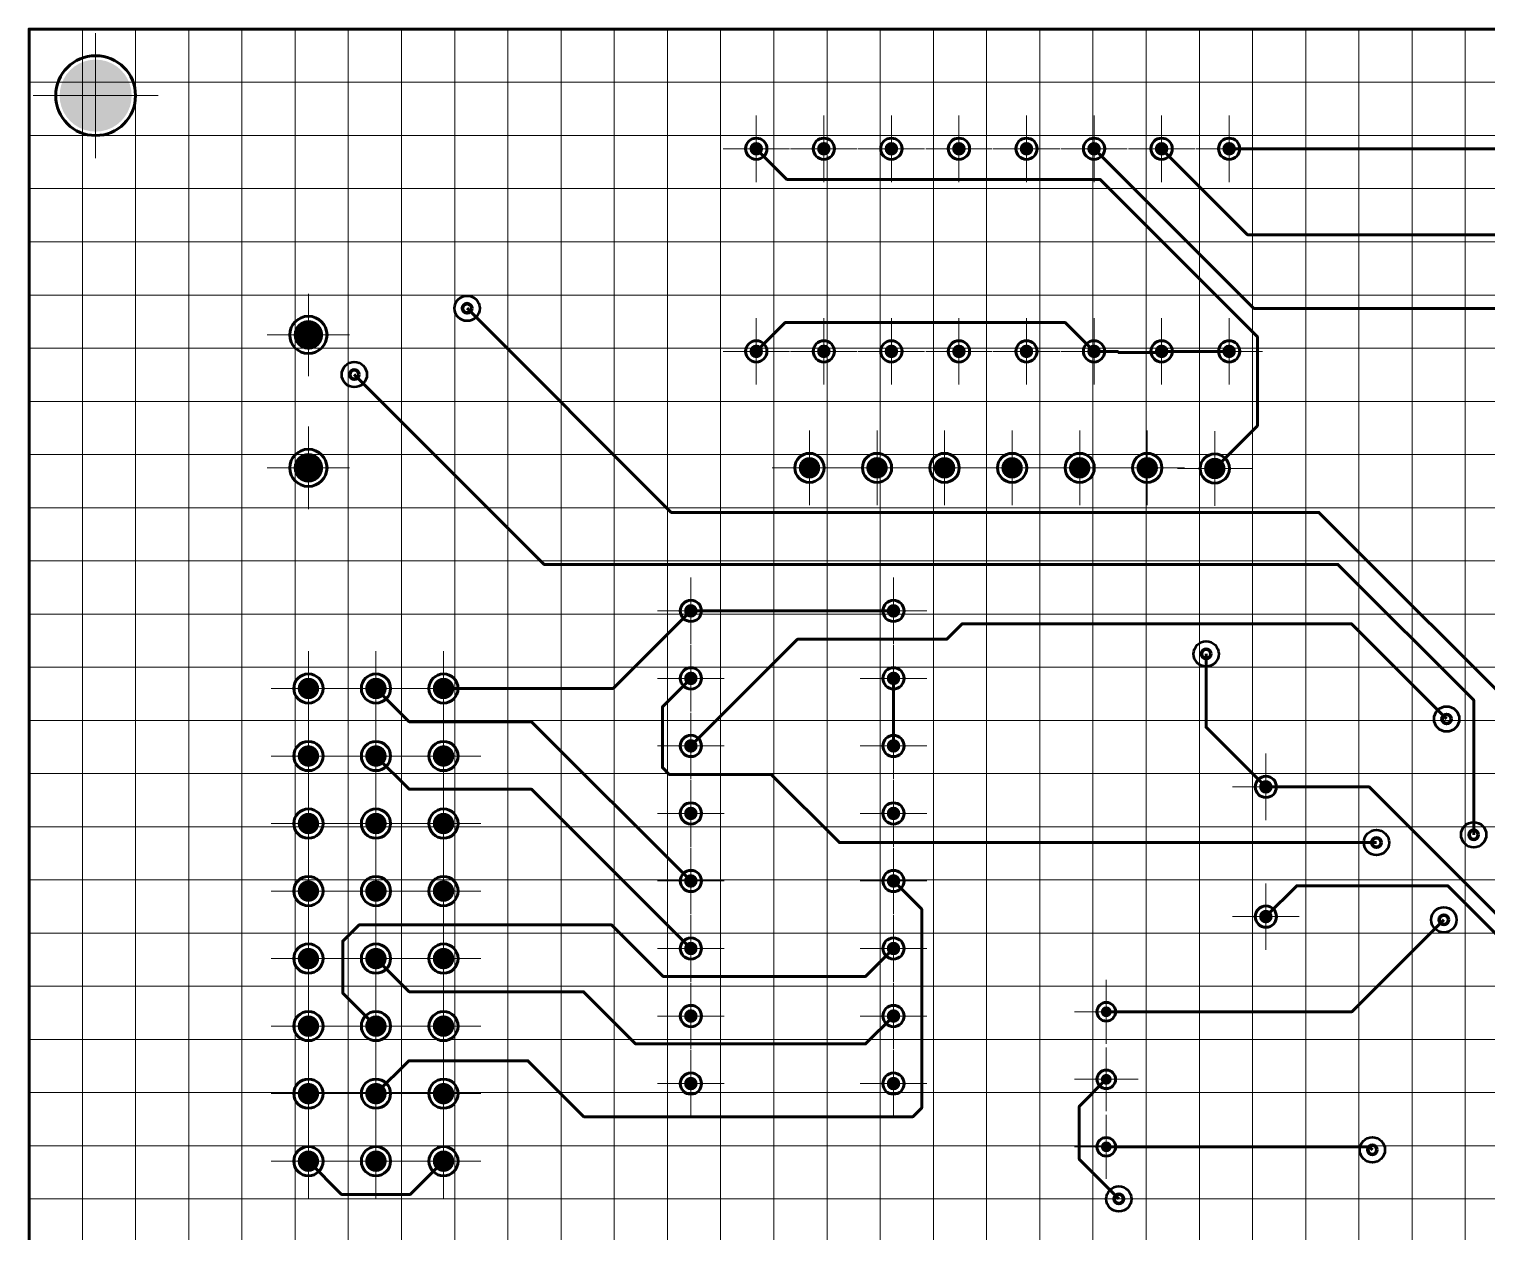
# Model space of a CAD drawing. Extents: x 260 to 1101, y 70 to 664.
# Drawn here: x 770.2 to 879.8, y 471.7 to 562.2 of the extents above; entities that cross this region are included whole.
import ezdxf

# ---------------------------------------------------------------- set-up
doc = ezdxf.new("R2010")
doc.units = 0
doc.header["$MEASUREMENT"] = 0
doc.layers.add('PDF _Геометрия', color=7, linetype='CONTINUOUS')
doc.layers.add('PDF _Сплошная заливка', color=7, linetype='CONTINUOUS')

msp = doc.modelspace()

# ---------------------------------------------------------------- hatches: boundary and pattern name
at = {"layer": 'PDF _Сплошная заливка', "true_color": 0xffffff, "transparency": 33554559}
for points in [[(775.157, 559.859), (774.733, 559.826), (774.32, 559.726), (773.927, 559.564), (773.565, 559.342), (773.241, 559.066), (772.966, 558.743), (772.743, 558.38), (772.581, 557.987), (772.481, 557.574), (772.448, 557.15), (775.157, 557.15)], [(777.866, 557.15), (777.833, 557.574), (777.733, 557.987), (777.571, 558.38), (777.348, 558.743), (777.073, 559.066), (776.749, 559.342), (776.387, 559.564), (775.994, 559.726), (775.581, 559.826), (775.157, 559.859), (775.157, 557.15)], [(775.157, 554.442), (775.581, 554.476), (775.994, 554.575), (776.387, 554.738), (776.749, 554.96), (777.073, 555.236), (777.348, 555.559), (777.571, 555.921), (777.733, 556.314), (777.833, 556.727), (777.866, 557.15), (775.157, 557.15)], [(824.846, 553.66), (824.651, 553.622), (824.486, 553.511), (824.375, 553.346), (824.336, 553.151), (824.846, 553.151)], [(824.336, 553.151), (824.375, 552.955), (824.486, 552.79), (824.651, 552.68), (824.846, 552.641), (824.846, 553.151)], [(824.846, 552.641), (825.042, 552.68), (825.207, 552.79), (825.317, 552.955), (825.356, 553.151), (824.846, 553.151)], [(829.927, 553.66), (829.732, 553.622), (829.567, 553.511), (829.456, 553.346), (829.417, 553.151), (829.927, 553.151)], [(829.417, 553.151), (829.456, 552.955), (829.567, 552.79), (829.732, 552.68), (829.927, 552.641), (829.927, 553.151)], [(829.927, 552.641), (830.122, 552.68), (830.288, 552.79), (830.398, 552.955), (830.437, 553.151), (829.927, 553.151)], [(835.008, 553.66), (834.813, 553.622), (834.648, 553.511), (834.537, 553.346), (834.498, 553.151), (835.008, 553.151)], [(834.498, 553.151), (834.537, 552.955), (834.648, 552.79), (834.813, 552.68), (835.008, 552.641), (835.008, 553.151)], [(835.008, 552.641), (835.203, 552.68), (835.369, 552.79), (835.479, 552.955), (835.518, 553.151), (835.008, 553.151)], [(840.089, 553.66), (839.894, 553.622), (839.729, 553.511), (839.618, 553.346), (839.579, 553.151), (840.089, 553.151)], [(839.579, 553.151), (839.618, 552.955), (839.729, 552.79), (839.894, 552.68), (840.089, 552.641), (840.089, 553.151)], [(840.089, 552.641), (840.284, 552.68), (840.45, 552.79), (840.56, 552.955), (840.599, 553.151), (840.089, 553.151)], [(845.17, 553.66), (844.975, 553.622), (844.81, 553.511), (844.699, 553.346), (844.66, 553.151), (845.17, 553.151)], [(844.66, 553.151), (844.699, 552.955), (844.81, 552.79), (844.975, 552.68), (845.17, 552.641), (845.17, 553.151)], [(845.17, 552.641), (845.365, 552.68), (845.531, 552.79), (845.641, 552.955), (845.68, 553.151), (845.17, 553.151)], [(850.251, 553.66), (850.056, 553.622), (849.891, 553.511), (849.78, 553.346), (849.741, 553.151), (850.251, 553.151)], [(849.741, 553.151), (849.78, 552.955), (849.891, 552.79), (850.056, 552.68), (850.251, 552.641), (850.251, 553.151)], [(850.251, 552.641), (850.446, 552.68), (850.612, 552.79), (850.722, 552.955), (850.761, 553.151), (850.251, 553.151)], [(855.332, 553.66), (855.137, 553.622), (854.972, 553.511), (854.861, 553.346), (854.822, 553.151), (855.332, 553.151)], [(854.822, 553.151), (854.861, 552.955), (854.972, 552.79), (855.137, 552.68), (855.332, 552.641), (855.332, 553.151)], [(855.332, 552.641), (855.527, 552.68), (855.693, 552.79), (855.803, 552.955), (855.842, 553.151), (855.332, 553.151)], [(860.413, 553.66), (860.218, 553.622), (860.053, 553.511), (859.942, 553.346), (859.903, 553.151), (860.413, 553.151)], [(859.903, 553.151), (859.942, 552.955), (860.053, 552.79), (860.218, 552.68), (860.413, 552.641), (860.413, 553.151)], [(860.413, 552.641), (860.608, 552.68), (860.773, 552.79), (860.884, 552.955), (860.923, 553.151), (860.413, 553.151)], [(790.05, 539.151), (790.088, 538.864), (790.199, 538.596), (790.376, 538.366), (790.605, 538.19), (790.873, 538.079), (791.16, 538.041), (791.16, 539.151)], [(824.846, 538.42), (824.651, 538.382), (824.486, 538.271), (824.375, 538.106), (824.336, 537.911), (824.846, 537.911)], [(829.927, 538.42), (829.732, 538.382), (829.567, 538.271), (829.456, 538.106), (829.417, 537.911), (829.927, 537.911)], [(835.008, 538.42), (834.813, 538.382), (834.648, 538.271), (834.537, 538.106), (834.498, 537.911), (835.008, 537.911)], [(840.089, 538.42), (839.894, 538.382), (839.729, 538.271), (839.618, 538.106), (839.579, 537.911), (840.089, 537.911)], [(845.17, 538.42), (844.975, 538.382), (844.81, 538.271), (844.699, 538.106), (844.66, 537.911), (845.17, 537.911)], [(850.251, 538.42), (850.056, 538.382), (849.891, 538.271), (849.78, 538.106), (849.741, 537.911), (850.251, 537.911)], [(855.332, 538.42), (855.137, 538.382), (854.972, 538.271), (854.861, 538.106), (854.822, 537.911), (855.332, 537.911)], [(860.413, 538.42), (860.218, 538.382), (860.053, 538.271), (859.942, 538.106), (859.903, 537.911), (860.413, 537.911)], [(824.336, 537.911), (824.375, 537.715), (824.486, 537.55), (824.651, 537.44), (824.846, 537.401), (824.846, 537.911)], [(824.846, 537.401), (825.042, 537.44), (825.207, 537.55), (825.317, 537.715), (825.356, 537.911), (824.846, 537.911)], [(829.417, 537.911), (829.456, 537.715), (829.567, 537.55), (829.732, 537.44), (829.927, 537.401), (829.927, 537.911)], [(829.927, 537.401), (830.122, 537.44), (830.288, 537.55), (830.398, 537.715), (830.437, 537.911), (829.927, 537.911)], [(834.498, 537.911), (834.537, 537.715), (834.648, 537.55), (834.813, 537.44), (835.008, 537.401), (835.008, 537.911)], [(835.008, 537.401), (835.203, 537.44), (835.369, 537.55), (835.479, 537.715), (835.518, 537.911), (835.008, 537.911)], [(839.579, 537.911), (839.618, 537.715), (839.729, 537.55), (839.894, 537.44), (840.089, 537.401), (840.089, 537.911)], [(840.089, 537.401), (840.284, 537.44), (840.45, 537.55), (840.56, 537.715), (840.599, 537.911), (840.089, 537.911)], [(844.66, 537.911), (844.699, 537.715), (844.81, 537.55), (844.975, 537.44), (845.17, 537.401), (845.17, 537.911)], [(845.17, 537.401), (845.365, 537.44), (845.531, 537.55), (845.641, 537.715), (845.68, 537.911), (845.17, 537.911)], [(849.741, 537.911), (849.78, 537.715), (849.891, 537.55), (850.056, 537.44), (850.251, 537.401), (850.251, 537.911)], [(850.251, 537.401), (850.446, 537.44), (850.612, 537.55), (850.722, 537.715), (850.761, 537.911), (850.251, 537.911)], [(854.822, 537.911), (854.861, 537.715), (854.972, 537.55), (855.137, 537.44), (855.332, 537.401), (855.332, 537.911)], [(855.332, 537.401), (855.527, 537.44), (855.693, 537.55), (855.803, 537.715), (855.842, 537.911), (855.332, 537.911)], [(859.903, 537.911), (859.942, 537.715), (860.053, 537.55), (860.218, 537.44), (860.413, 537.401), (860.413, 537.911)], [(860.413, 537.401), (860.608, 537.44), (860.773, 537.55), (860.884, 537.715), (860.923, 537.911), (860.413, 537.911)], [(829.654, 529.151), (829.627, 529.359), (829.546, 529.554), (829.418, 529.721), (829.251, 529.849), (829.056, 529.93), (828.847, 529.958), (828.847, 529.151)], [(834.735, 529.151), (834.708, 529.359), (834.627, 529.554), (834.499, 529.721), (834.332, 529.849), (834.137, 529.93), (833.928, 529.958), (833.928, 529.151)], [(839.816, 529.151), (839.788, 529.359), (839.708, 529.554), (839.58, 529.721), (839.412, 529.849), (839.218, 529.93), (839.009, 529.958), (839.009, 529.151)], [(844.897, 529.151), (844.869, 529.359), (844.789, 529.554), (844.661, 529.721), (844.493, 529.849), (844.299, 529.93), (844.09, 529.958), (844.09, 529.151)], [(849.978, 529.151), (849.95, 529.359), (849.87, 529.554), (849.741, 529.721), (849.574, 529.849), (849.38, 529.93), (849.171, 529.958), (849.171, 529.151)], [(855.059, 529.151), (855.031, 529.359), (854.951, 529.554), (854.822, 529.721), (854.655, 529.849), (854.461, 529.93), (854.252, 529.958), (854.252, 529.151)], [(860.14, 529.1), (860.112, 529.309), (860.032, 529.503), (859.903, 529.671), (859.736, 529.799), (859.542, 529.879), (859.333, 529.907), (859.333, 529.1)], [(790.05, 529.151), (790.088, 528.864), (790.199, 528.596), (790.376, 528.366), (790.605, 528.19), (790.873, 528.079), (791.16, 528.041), (791.16, 529.151)], [(828.04, 529.151), (828.067, 528.942), (828.148, 528.747), (828.276, 528.58), (828.443, 528.452), (828.638, 528.371), (828.847, 528.344), (828.847, 529.151)], [(833.121, 529.151), (833.148, 528.942), (833.229, 528.747), (833.357, 528.58), (833.524, 528.452), (833.719, 528.371), (833.928, 528.344), (833.928, 529.151)], [(838.202, 529.151), (838.229, 528.942), (838.31, 528.747), (838.438, 528.58), (838.605, 528.452), (838.8, 528.371), (839.009, 528.344), (839.009, 529.151)], [(843.283, 529.151), (843.31, 528.942), (843.391, 528.747), (843.519, 528.58), (843.686, 528.452), (843.881, 528.371), (844.09, 528.344), (844.09, 529.151)], [(848.364, 529.151), (848.391, 528.942), (848.472, 528.747), (848.6, 528.58), (848.767, 528.452), (848.962, 528.371), (849.171, 528.344), (849.171, 529.151)], [(853.445, 529.151), (853.472, 528.942), (853.553, 528.747), (853.681, 528.58), (853.848, 528.452), (854.043, 528.371), (854.252, 528.344), (854.252, 529.151)], [(858.526, 529.1), (858.553, 528.891), (858.634, 528.696), (858.762, 528.529), (858.929, 528.401), (859.124, 528.321), (859.333, 528.293), (859.333, 529.1)], [(819.926, 518.9), (819.73, 518.862), (819.565, 518.751), (819.454, 518.586), (819.416, 518.391), (819.926, 518.391)], [(835.168, 518.9), (834.973, 518.862), (834.808, 518.751), (834.697, 518.586), (834.659, 518.391), (835.168, 518.391)], [(819.416, 518.391), (819.454, 518.196), (819.565, 518.03), (819.73, 517.92), (819.926, 517.881), (819.926, 518.391)], [(819.926, 517.881), (820.121, 517.92), (820.286, 518.03), (820.396, 518.196), (820.435, 518.391), (819.926, 518.391)], [(834.659, 518.391), (834.697, 518.196), (834.808, 518.03), (834.973, 517.92), (835.168, 517.881), (835.168, 518.391)], [(835.168, 517.881), (835.363, 517.92), (835.529, 518.03), (835.639, 518.196), (835.678, 518.391), (835.168, 518.391)], [(791.967, 512.551), (791.94, 512.76), (791.859, 512.954), (791.731, 513.121), (791.564, 513.249), (791.369, 513.33), (791.16, 513.358), (791.16, 512.551)], [(797.048, 512.551), (797.021, 512.76), (796.94, 512.954), (796.812, 513.121), (796.645, 513.249), (796.45, 513.33), (796.241, 513.358), (796.241, 512.551)], [(802.129, 512.551), (802.102, 512.76), (802.021, 512.954), (801.893, 513.121), (801.726, 513.249), (801.531, 513.33), (801.322, 513.358), (801.322, 512.551)], [(819.926, 513.82), (819.73, 513.782), (819.565, 513.671), (819.454, 513.506), (819.416, 513.311), (819.926, 513.311)], [(819.416, 513.311), (819.454, 513.116), (819.565, 512.95), (819.73, 512.84), (819.926, 512.801), (819.926, 513.311)], [(819.926, 512.801), (820.121, 512.84), (820.286, 512.95), (820.396, 513.116), (820.435, 513.311), (819.926, 513.311)], [(835.168, 513.82), (834.973, 513.782), (834.808, 513.671), (834.697, 513.506), (834.659, 513.311), (835.168, 513.311)], [(834.659, 513.311), (834.697, 513.116), (834.808, 512.95), (834.973, 512.84), (835.168, 512.801), (835.168, 513.311)], [(835.168, 512.801), (835.363, 512.84), (835.529, 512.95), (835.639, 513.116), (835.678, 513.311), (835.168, 513.311)], [(790.353, 512.551), (790.381, 512.342), (790.461, 512.147), (790.589, 511.98), (790.757, 511.852), (790.951, 511.771), (791.16, 511.744), (791.16, 512.551)], [(795.434, 512.551), (795.462, 512.342), (795.542, 512.147), (795.67, 511.98), (795.837, 511.852), (796.032, 511.771), (796.241, 511.744), (796.241, 512.551)], [(800.515, 512.551), (800.542, 512.342), (800.623, 512.147), (800.751, 511.98), (800.918, 511.852), (801.113, 511.771), (801.322, 511.744), (801.322, 512.551)], [(819.926, 508.74), (819.73, 508.702), (819.565, 508.591), (819.454, 508.426), (819.416, 508.231), (819.926, 508.231)], [(835.168, 508.74), (834.973, 508.702), (834.808, 508.591), (834.697, 508.426), (834.659, 508.231), (835.168, 508.231)], [(791.967, 507.471), (791.94, 507.68), (791.859, 507.874), (791.731, 508.041), (791.564, 508.169), (791.369, 508.25), (791.16, 508.278), (791.16, 507.471)], [(797.048, 507.471), (797.021, 507.68), (796.94, 507.874), (796.812, 508.041), (796.645, 508.169), (796.45, 508.25), (796.241, 508.278), (796.241, 507.471)], [(802.129, 507.471), (802.102, 507.68), (802.021, 507.874), (801.893, 508.041), (801.726, 508.169), (801.531, 508.25), (801.322, 508.278), (801.322, 507.471)], [(819.416, 508.231), (819.454, 508.036), (819.565, 507.87), (819.73, 507.76), (819.926, 507.721), (819.926, 508.231)], [(819.926, 507.721), (820.121, 507.76), (820.286, 507.87), (820.396, 508.036), (820.435, 508.231), (819.926, 508.231)], [(834.659, 508.231), (834.697, 508.036), (834.808, 507.87), (834.973, 507.76), (835.168, 507.721), (835.168, 508.231)], [(835.168, 507.721), (835.363, 507.76), (835.529, 507.87), (835.639, 508.036), (835.678, 508.231), (835.168, 508.231)], [(790.353, 507.471), (790.381, 507.262), (790.461, 507.067), (790.589, 506.9), (790.757, 506.772), (790.951, 506.691), (791.16, 506.664), (791.16, 507.471)], [(795.434, 507.471), (795.462, 507.262), (795.542, 507.067), (795.67, 506.9), (795.837, 506.772), (796.032, 506.691), (796.241, 506.664), (796.241, 507.471)], [(800.515, 507.471), (800.542, 507.262), (800.623, 507.067), (800.751, 506.9), (800.918, 506.772), (801.113, 506.691), (801.322, 506.664), (801.322, 507.471)], [(863.174, 505.66), (862.978, 505.622), (862.813, 505.511), (862.702, 505.346), (862.664, 505.151), (863.174, 505.151)], [(862.664, 505.151), (862.702, 504.956), (862.813, 504.79), (862.978, 504.68), (863.174, 504.641), (863.174, 505.151)], [(863.174, 504.641), (863.369, 504.68), (863.534, 504.79), (863.644, 504.956), (863.683, 505.151), (863.174, 505.151)], [(819.926, 503.66), (819.73, 503.622), (819.565, 503.511), (819.454, 503.346), (819.416, 503.151), (819.926, 503.151)], [(835.168, 503.66), (834.973, 503.622), (834.808, 503.511), (834.697, 503.346), (834.659, 503.151), (835.168, 503.151)], [(790.353, 502.391), (790.381, 502.182), (790.461, 501.987), (790.589, 501.82), (790.757, 501.692), (790.951, 501.611), (791.16, 501.584), (791.16, 502.391)], [(791.967, 502.391), (791.94, 502.6), (791.859, 502.794), (791.731, 502.961), (791.564, 503.09), (791.369, 503.17), (791.16, 503.198), (791.16, 502.391)], [(795.434, 502.391), (795.462, 502.182), (795.542, 501.987), (795.67, 501.82), (795.837, 501.692), (796.032, 501.611), (796.241, 501.584), (796.241, 502.391)], [(797.048, 502.391), (797.021, 502.6), (796.94, 502.794), (796.812, 502.961), (796.645, 503.09), (796.45, 503.17), (796.241, 503.198), (796.241, 502.391)], [(800.515, 502.391), (800.542, 502.182), (800.623, 501.987), (800.751, 501.82), (800.918, 501.692), (801.113, 501.611), (801.322, 501.584), (801.322, 502.391)], [(802.129, 502.391), (802.102, 502.6), (802.021, 502.794), (801.893, 502.961), (801.726, 503.09), (801.531, 503.17), (801.322, 503.198), (801.322, 502.391)], [(819.416, 503.151), (819.454, 502.956), (819.565, 502.79), (819.73, 502.68), (819.926, 502.641), (819.926, 503.151)], [(819.926, 502.641), (820.121, 502.68), (820.286, 502.79), (820.396, 502.956), (820.435, 503.151), (819.926, 503.151)], [(834.659, 503.151), (834.697, 502.956), (834.808, 502.79), (834.973, 502.68), (835.168, 502.641), (835.168, 503.151)], [(835.168, 502.641), (835.363, 502.68), (835.529, 502.79), (835.639, 502.956), (835.678, 503.151), (835.168, 503.151)], [(791.967, 497.311), (791.94, 497.52), (791.859, 497.714), (791.731, 497.881), (791.564, 498.01), (791.369, 498.09), (791.16, 498.118), (791.16, 497.311)], [(797.048, 497.311), (797.021, 497.52), (796.94, 497.714), (796.812, 497.881), (796.645, 498.01), (796.45, 498.09), (796.241, 498.118), (796.241, 497.311)], [(802.129, 497.311), (802.102, 497.52), (802.021, 497.714), (801.893, 497.881), (801.726, 498.01), (801.531, 498.09), (801.322, 498.118), (801.322, 497.311)], [(819.926, 498.58), (819.73, 498.542), (819.565, 498.431), (819.454, 498.266), (819.416, 498.071), (819.926, 498.071)], [(819.416, 498.071), (819.454, 497.876), (819.565, 497.71), (819.73, 497.6), (819.926, 497.561), (819.926, 498.071)], [(819.926, 497.561), (820.121, 497.6), (820.286, 497.71), (820.396, 497.876), (820.435, 498.071), (819.926, 498.071)], [(835.168, 498.58), (834.973, 498.542), (834.808, 498.431), (834.697, 498.266), (834.659, 498.071), (835.168, 498.071)], [(834.659, 498.071), (834.697, 497.876), (834.808, 497.71), (834.973, 497.6), (835.168, 497.561), (835.168, 498.071)], [(835.168, 497.561), (835.363, 497.6), (835.529, 497.71), (835.639, 497.876), (835.678, 498.071), (835.168, 498.071)], [(790.353, 497.311), (790.381, 497.102), (790.461, 496.907), (790.589, 496.74), (790.757, 496.612), (790.951, 496.531), (791.16, 496.504), (791.16, 497.311)], [(795.434, 497.311), (795.462, 497.102), (795.542, 496.907), (795.67, 496.74), (795.837, 496.612), (796.032, 496.531), (796.241, 496.504), (796.241, 497.311)], [(800.515, 497.311), (800.542, 497.102), (800.623, 496.907), (800.751, 496.74), (800.918, 496.612), (801.113, 496.531), (801.322, 496.504), (801.322, 497.311)], [(863.174, 495.9), (862.978, 495.862), (862.813, 495.751), (862.702, 495.586), (862.664, 495.391), (863.174, 495.391)], [(862.664, 495.391), (862.702, 495.196), (862.813, 495.03), (862.978, 494.92), (863.174, 494.881), (863.174, 495.391)], [(863.174, 494.881), (863.369, 494.92), (863.534, 495.03), (863.644, 495.196), (863.683, 495.391), (863.174, 495.391)], [(819.926, 493.5), (819.73, 493.462), (819.565, 493.351), (819.454, 493.186), (819.416, 492.991), (819.926, 492.991)], [(835.168, 493.5), (834.973, 493.462), (834.808, 493.351), (834.697, 493.186), (834.659, 492.991), (835.168, 492.991)], [(791.967, 492.231), (791.94, 492.44), (791.859, 492.634), (791.731, 492.801), (791.564, 492.93), (791.369, 493.01), (791.16, 493.038), (791.16, 492.231)], [(797.048, 492.231), (797.021, 492.44), (796.94, 492.634), (796.812, 492.801), (796.645, 492.93), (796.45, 493.01), (796.241, 493.038), (796.241, 492.231)], [(802.129, 492.231), (802.102, 492.44), (802.021, 492.634), (801.893, 492.801), (801.726, 492.93), (801.531, 493.01), (801.322, 493.038), (801.322, 492.231)], [(819.416, 492.991), (819.454, 492.796), (819.565, 492.63), (819.73, 492.52), (819.926, 492.481), (819.926, 492.991)], [(819.926, 492.481), (820.121, 492.52), (820.286, 492.63), (820.396, 492.796), (820.435, 492.991), (819.926, 492.991)], [(834.659, 492.991), (834.697, 492.796), (834.808, 492.63), (834.973, 492.52), (835.168, 492.481), (835.168, 492.991)], [(835.168, 492.481), (835.363, 492.52), (835.529, 492.63), (835.639, 492.796), (835.678, 492.991), (835.168, 492.991)], [(790.353, 492.231), (790.381, 492.022), (790.461, 491.827), (790.589, 491.66), (790.757, 491.532), (790.951, 491.451), (791.16, 491.424), (791.16, 492.231)], [(795.434, 492.231), (795.462, 492.022), (795.542, 491.827), (795.67, 491.66), (795.837, 491.532), (796.032, 491.451), (796.241, 491.424), (796.241, 492.231)], [(800.515, 492.231), (800.542, 492.022), (800.623, 491.827), (800.751, 491.66), (800.918, 491.532), (801.113, 491.451), (801.322, 491.424), (801.322, 492.231)], [(791.967, 487.151), (791.94, 487.36), (791.859, 487.554), (791.731, 487.721), (791.564, 487.85), (791.369, 487.93), (791.16, 487.958), (791.16, 487.151)], [(797.048, 487.151), (797.021, 487.36), (796.94, 487.554), (796.812, 487.721), (796.645, 487.85), (796.45, 487.93), (796.241, 487.958), (796.241, 487.151)], [(802.129, 487.151), (802.102, 487.36), (802.021, 487.554), (801.893, 487.721), (801.726, 487.85), (801.531, 487.93), (801.322, 487.958), (801.322, 487.151)], [(819.926, 488.42), (819.73, 488.382), (819.565, 488.271), (819.454, 488.106), (819.416, 487.911), (819.926, 487.911)], [(819.416, 487.911), (819.454, 487.716), (819.565, 487.55), (819.73, 487.44), (819.926, 487.401), (819.926, 487.911)], [(819.926, 487.401), (820.121, 487.44), (820.286, 487.55), (820.396, 487.716), (820.435, 487.911), (819.926, 487.911)], [(835.168, 488.42), (834.973, 488.382), (834.808, 488.271), (834.697, 488.106), (834.659, 487.911), (835.168, 487.911)], [(834.659, 487.911), (834.697, 487.716), (834.808, 487.55), (834.973, 487.44), (835.168, 487.401), (835.168, 487.911)], [(835.168, 487.401), (835.363, 487.44), (835.529, 487.55), (835.639, 487.716), (835.678, 487.911), (835.168, 487.911)], [(850.763, 488.231), (850.794, 488.075), (850.883, 487.942), (851.015, 487.854), (851.171, 487.823), (851.171, 488.231)], [(851.579, 488.231), (851.548, 488.387), (851.46, 488.519), (851.327, 488.607), (851.171, 488.638), (851.171, 488.231)], [(851.171, 487.823), (851.327, 487.854), (851.46, 487.942), (851.548, 488.075), (851.579, 488.231), (851.171, 488.231)], [(790.353, 487.151), (790.381, 486.942), (790.461, 486.747), (790.589, 486.58), (790.757, 486.452), (790.951, 486.371), (791.16, 486.344), (791.16, 487.151)], [(795.434, 487.151), (795.462, 486.942), (795.542, 486.747), (795.67, 486.58), (795.837, 486.452), (796.032, 486.371), (796.241, 486.344), (796.241, 487.151)], [(800.515, 487.151), (800.542, 486.942), (800.623, 486.747), (800.751, 486.58), (800.918, 486.452), (801.113, 486.371), (801.322, 486.344), (801.322, 487.151)], [(851.579, 483.151), (851.548, 483.307), (851.46, 483.439), (851.327, 483.527), (851.171, 483.558), (851.171, 483.151)], [(791.967, 482.071), (791.94, 482.28), (791.859, 482.474), (791.731, 482.641), (791.564, 482.77), (791.369, 482.85), (791.16, 482.878), (791.16, 482.071)], [(797.048, 482.071), (797.021, 482.28), (796.94, 482.474), (796.812, 482.641), (796.645, 482.77), (796.45, 482.85), (796.241, 482.878), (796.241, 482.071)], [(802.129, 482.071), (802.102, 482.28), (802.021, 482.474), (801.893, 482.641), (801.726, 482.77), (801.531, 482.85), (801.322, 482.878), (801.322, 482.071)], [(819.926, 483.34), (819.73, 483.302), (819.565, 483.191), (819.454, 483.026), (819.416, 482.831), (819.926, 482.831)], [(819.416, 482.831), (819.454, 482.636), (819.565, 482.47), (819.73, 482.36), (819.926, 482.321), (819.926, 482.831)], [(819.926, 482.321), (820.121, 482.36), (820.286, 482.47), (820.396, 482.636), (820.435, 482.831), (819.926, 482.831)], [(835.168, 483.34), (834.973, 483.302), (834.808, 483.191), (834.697, 483.026), (834.659, 482.831), (835.168, 482.831)], [(834.659, 482.831), (834.697, 482.636), (834.808, 482.47), (834.973, 482.36), (835.168, 482.321), (835.168, 482.831)], [(835.168, 482.321), (835.363, 482.36), (835.529, 482.47), (835.639, 482.636), (835.678, 482.831), (835.168, 482.831)], [(850.763, 483.151), (850.794, 482.995), (850.883, 482.862), (851.015, 482.774), (851.171, 482.743), (851.171, 483.151)], [(851.171, 482.743), (851.327, 482.774), (851.46, 482.862), (851.548, 482.995), (851.579, 483.151), (851.171, 483.151)], [(790.353, 482.071), (790.381, 481.862), (790.461, 481.667), (790.589, 481.5), (790.757, 481.372), (790.951, 481.291), (791.16, 481.264), (791.16, 482.071)], [(795.434, 482.071), (795.462, 481.862), (795.542, 481.667), (795.67, 481.5), (795.837, 481.372), (796.032, 481.291), (796.241, 481.264), (796.241, 482.071)], [(800.515, 482.071), (800.542, 481.862), (800.623, 481.667), (800.751, 481.5), (800.918, 481.372), (801.113, 481.291), (801.322, 481.264), (801.322, 482.071)], [(850.763, 478.071), (850.794, 477.915), (850.883, 477.782), (851.015, 477.694), (851.171, 477.663), (851.171, 478.071)], [(851.579, 478.071), (851.548, 478.227), (851.46, 478.359), (851.327, 478.447), (851.171, 478.478), (851.171, 478.071)], [(851.171, 477.663), (851.327, 477.694), (851.46, 477.782), (851.548, 477.915), (851.579, 478.071), (851.171, 478.071)], [(790.353, 476.991), (790.381, 476.782), (790.461, 476.587), (790.589, 476.42), (790.757, 476.292), (790.951, 476.211), (791.16, 476.184), (791.16, 476.991)], [(791.967, 476.991), (791.94, 477.2), (791.859, 477.394), (791.731, 477.561), (791.564, 477.69), (791.369, 477.77), (791.16, 477.798), (791.16, 476.991)], [(795.434, 476.991), (795.462, 476.782), (795.542, 476.587), (795.67, 476.42), (795.837, 476.292), (796.032, 476.211), (796.241, 476.184), (796.241, 476.991)], [(797.048, 476.991), (797.021, 477.2), (796.94, 477.394), (796.812, 477.561), (796.645, 477.69), (796.45, 477.77), (796.241, 477.798), (796.241, 476.991)], [(800.515, 476.991), (800.542, 476.782), (800.623, 476.587), (800.751, 476.42), (800.918, 476.292), (801.113, 476.211), (801.322, 476.184), (801.322, 476.991)], [(802.129, 476.991), (802.102, 477.2), (802.021, 477.394), (801.893, 477.561), (801.726, 477.69), (801.531, 477.77), (801.322, 477.798), (801.322, 476.991)]]:
    msp.add_hatch(color=7, dxfattribs=at).paths.add_polyline_path(points)
at = {"layer": 'PDF _Сплошная заливка', "transparency": 33554559}
for points in [[(775.157, 557.15), (772.448, 557.15), (772.481, 556.727), (772.581, 556.314), (772.743, 555.921), (772.966, 555.559), (773.241, 555.236), (773.565, 554.96), (773.927, 554.738), (774.32, 554.575), (774.733, 554.476), (775.157, 554.442)], [(824.846, 553.151), (825.356, 553.151), (825.317, 553.346), (825.207, 553.511), (825.042, 553.622), (824.846, 553.66)], [(829.927, 553.151), (830.437, 553.151), (830.398, 553.346), (830.288, 553.511), (830.122, 553.622), (829.927, 553.66)], [(835.008, 553.151), (835.518, 553.151), (835.479, 553.346), (835.369, 553.511), (835.203, 553.622), (835.008, 553.66)], [(840.089, 553.151), (840.599, 553.151), (840.56, 553.346), (840.45, 553.511), (840.284, 553.622), (840.089, 553.66)], [(845.17, 553.151), (845.68, 553.151), (845.641, 553.346), (845.531, 553.511), (845.365, 553.622), (845.17, 553.66)], [(850.251, 553.151), (850.761, 553.151), (850.722, 553.346), (850.612, 553.511), (850.446, 553.622), (850.251, 553.66)], [(855.332, 553.151), (855.842, 553.151), (855.803, 553.346), (855.693, 553.511), (855.527, 553.622), (855.332, 553.66)], [(860.413, 553.151), (860.923, 553.151), (860.884, 553.346), (860.773, 553.511), (860.608, 553.622), (860.413, 553.66)], [(791.16, 539.151), (791.16, 540.26), (790.873, 540.222), (790.605, 540.111), (790.376, 539.935), (790.199, 539.705), (790.088, 539.438), (790.05, 539.151)], [(791.16, 539.151), (792.27, 539.151), (792.232, 539.438), (792.121, 539.705), (791.945, 539.935), (791.715, 540.111), (791.447, 540.222), (791.16, 540.26)], [(791.16, 539.151), (791.16, 538.041), (791.447, 538.079), (791.715, 538.19), (791.945, 538.366), (792.121, 538.596), (792.232, 538.864), (792.27, 539.151)], [(824.846, 537.911), (825.356, 537.911), (825.317, 538.106), (825.207, 538.271), (825.042, 538.382), (824.846, 538.42)], [(829.927, 537.911), (830.437, 537.911), (830.398, 538.106), (830.288, 538.271), (830.122, 538.382), (829.927, 538.42)], [(835.008, 537.911), (835.518, 537.911), (835.479, 538.106), (835.369, 538.271), (835.203, 538.382), (835.008, 538.42)], [(840.089, 537.911), (840.599, 537.911), (840.56, 538.106), (840.45, 538.271), (840.284, 538.382), (840.089, 538.42)], [(845.17, 537.911), (845.68, 537.911), (845.641, 538.106), (845.531, 538.271), (845.365, 538.382), (845.17, 538.42)], [(850.251, 537.911), (850.761, 537.911), (850.722, 538.106), (850.612, 538.271), (850.446, 538.382), (850.251, 538.42)], [(855.332, 537.911), (855.842, 537.911), (855.803, 538.106), (855.693, 538.271), (855.527, 538.382), (855.332, 538.42)], [(860.413, 537.911), (860.923, 537.911), (860.884, 538.106), (860.773, 538.271), (860.608, 538.382), (860.413, 538.42)], [(791.16, 529.151), (791.16, 530.26), (790.873, 530.222), (790.605, 530.111), (790.376, 529.935), (790.199, 529.705), (790.088, 529.438), (790.05, 529.151)], [(791.16, 529.151), (792.27, 529.151), (792.232, 529.438), (792.121, 529.705), (791.945, 529.935), (791.715, 530.111), (791.447, 530.222), (791.16, 530.26)], [(828.847, 529.151), (828.847, 529.958), (828.638, 529.93), (828.443, 529.849), (828.276, 529.721), (828.148, 529.554), (828.067, 529.359), (828.04, 529.151)], [(833.928, 529.151), (833.928, 529.958), (833.719, 529.93), (833.524, 529.849), (833.357, 529.721), (833.229, 529.554), (833.148, 529.359), (833.121, 529.151)], [(839.009, 529.151), (839.009, 529.958), (838.8, 529.93), (838.605, 529.849), (838.438, 529.721), (838.31, 529.554), (838.229, 529.359), (838.202, 529.151)], [(844.09, 529.151), (844.09, 529.958), (843.881, 529.93), (843.686, 529.849), (843.519, 529.721), (843.391, 529.554), (843.31, 529.359), (843.283, 529.151)], [(849.171, 529.151), (849.171, 529.958), (848.962, 529.93), (848.767, 529.849), (848.6, 529.721), (848.472, 529.554), (848.391, 529.359), (848.364, 529.151)], [(854.252, 529.151), (854.252, 529.958), (854.043, 529.93), (853.848, 529.849), (853.681, 529.721), (853.553, 529.554), (853.472, 529.359), (853.445, 529.151)], [(859.333, 529.1), (859.333, 529.907), (859.124, 529.879), (858.929, 529.799), (858.762, 529.671), (858.634, 529.503), (858.553, 529.309), (858.526, 529.1)], [(791.16, 529.151), (791.16, 528.041), (791.447, 528.079), (791.715, 528.19), (791.945, 528.366), (792.121, 528.596), (792.232, 528.864), (792.27, 529.151)], [(828.847, 529.151), (828.847, 528.344), (829.056, 528.371), (829.251, 528.452), (829.418, 528.58), (829.546, 528.747), (829.627, 528.942), (829.654, 529.151)], [(833.928, 529.151), (833.928, 528.344), (834.137, 528.371), (834.332, 528.452), (834.499, 528.58), (834.627, 528.747), (834.708, 528.942), (834.735, 529.151)], [(839.009, 529.151), (839.009, 528.344), (839.218, 528.371), (839.412, 528.452), (839.58, 528.58), (839.708, 528.747), (839.788, 528.942), (839.816, 529.151)], [(844.09, 529.151), (844.09, 528.344), (844.299, 528.371), (844.493, 528.452), (844.661, 528.58), (844.789, 528.747), (844.869, 528.942), (844.897, 529.151)], [(849.171, 529.151), (849.171, 528.344), (849.38, 528.371), (849.574, 528.452), (849.741, 528.58), (849.87, 528.747), (849.95, 528.942), (849.978, 529.151)], [(854.252, 529.151), (854.252, 528.344), (854.461, 528.371), (854.655, 528.452), (854.822, 528.58), (854.951, 528.747), (855.031, 528.942), (855.059, 529.151)], [(859.333, 529.1), (859.333, 528.293), (859.542, 528.321), (859.736, 528.401), (859.903, 528.529), (860.032, 528.696), (860.112, 528.891), (860.14, 529.1)], [(819.926, 518.391), (820.435, 518.391), (820.396, 518.586), (820.286, 518.751), (820.121, 518.862), (819.926, 518.9)], [(835.168, 518.391), (835.678, 518.391), (835.639, 518.586), (835.529, 518.751), (835.363, 518.862), (835.168, 518.9)], [(791.16, 512.551), (791.16, 513.358), (790.951, 513.33), (790.757, 513.249), (790.589, 513.121), (790.461, 512.954), (790.381, 512.76), (790.353, 512.551)], [(796.241, 512.551), (796.241, 513.358), (796.032, 513.33), (795.837, 513.249), (795.67, 513.121), (795.542, 512.954), (795.462, 512.76), (795.434, 512.551)], [(801.322, 512.551), (801.322, 513.358), (801.113, 513.33), (800.918, 513.249), (800.751, 513.121), (800.623, 512.954), (800.542, 512.76), (800.515, 512.551)], [(819.926, 513.311), (820.435, 513.311), (820.396, 513.506), (820.286, 513.671), (820.121, 513.782), (819.926, 513.82)], [(835.168, 513.311), (835.678, 513.311), (835.639, 513.506), (835.529, 513.671), (835.363, 513.782), (835.168, 513.82)], [(791.16, 512.551), (791.16, 511.744), (791.369, 511.771), (791.564, 511.852), (791.731, 511.98), (791.859, 512.147), (791.94, 512.342), (791.967, 512.551)], [(796.241, 512.551), (796.241, 511.744), (796.45, 511.771), (796.645, 511.852), (796.812, 511.98), (796.94, 512.147), (797.021, 512.342), (797.048, 512.551)], [(801.322, 512.551), (801.322, 511.744), (801.531, 511.771), (801.726, 511.852), (801.893, 511.98), (802.021, 512.147), (802.102, 512.342), (802.129, 512.551)], [(819.926, 508.231), (820.435, 508.231), (820.396, 508.426), (820.286, 508.591), (820.121, 508.702), (819.926, 508.74)], [(835.168, 508.231), (835.678, 508.231), (835.639, 508.426), (835.529, 508.591), (835.363, 508.702), (835.168, 508.74)], [(791.16, 507.471), (791.16, 508.278), (790.951, 508.25), (790.757, 508.169), (790.589, 508.041), (790.461, 507.874), (790.381, 507.68), (790.353, 507.471)], [(796.241, 507.471), (796.241, 508.278), (796.032, 508.25), (795.837, 508.169), (795.67, 508.041), (795.542, 507.874), (795.462, 507.68), (795.434, 507.471)], [(801.322, 507.471), (801.322, 508.278), (801.113, 508.25), (800.918, 508.169), (800.751, 508.041), (800.623, 507.874), (800.542, 507.68), (800.515, 507.471)], [(791.16, 507.471), (791.16, 506.664), (791.369, 506.691), (791.564, 506.772), (791.731, 506.9), (791.859, 507.067), (791.94, 507.262), (791.967, 507.471)], [(796.241, 507.471), (796.241, 506.664), (796.45, 506.691), (796.645, 506.772), (796.812, 506.9), (796.94, 507.067), (797.021, 507.262), (797.048, 507.471)], [(801.322, 507.471), (801.322, 506.664), (801.531, 506.691), (801.726, 506.772), (801.893, 506.9), (802.021, 507.067), (802.102, 507.262), (802.129, 507.471)], [(863.174, 505.151), (863.683, 505.151), (863.644, 505.346), (863.534, 505.511), (863.369, 505.622), (863.174, 505.66)], [(819.926, 503.151), (820.435, 503.151), (820.396, 503.346), (820.286, 503.511), (820.121, 503.622), (819.926, 503.66)], [(835.168, 503.151), (835.678, 503.151), (835.639, 503.346), (835.529, 503.511), (835.363, 503.622), (835.168, 503.66)], [(791.16, 502.391), (791.16, 503.198), (790.951, 503.17), (790.757, 503.09), (790.589, 502.961), (790.461, 502.794), (790.381, 502.6), (790.353, 502.391)], [(791.16, 502.391), (791.16, 501.584), (791.369, 501.611), (791.564, 501.692), (791.731, 501.82), (791.859, 501.987), (791.94, 502.182), (791.967, 502.391)], [(796.241, 502.391), (796.241, 503.198), (796.032, 503.17), (795.837, 503.09), (795.67, 502.961), (795.542, 502.794), (795.462, 502.6), (795.434, 502.391)], [(796.241, 502.391), (796.241, 501.584), (796.45, 501.611), (796.645, 501.692), (796.812, 501.82), (796.94, 501.987), (797.021, 502.182), (797.048, 502.391)], [(801.322, 502.391), (801.322, 503.198), (801.113, 503.17), (800.918, 503.09), (800.751, 502.961), (800.623, 502.794), (800.542, 502.6), (800.515, 502.391)], [(801.322, 502.391), (801.322, 501.584), (801.531, 501.611), (801.726, 501.692), (801.893, 501.82), (802.021, 501.987), (802.102, 502.182), (802.129, 502.391)], [(791.16, 497.311), (791.16, 498.118), (790.951, 498.09), (790.757, 498.01), (790.589, 497.881), (790.461, 497.714), (790.381, 497.52), (790.353, 497.311)], [(796.241, 497.311), (796.241, 498.118), (796.032, 498.09), (795.837, 498.01), (795.67, 497.881), (795.542, 497.714), (795.462, 497.52), (795.434, 497.311)], [(801.322, 497.311), (801.322, 498.118), (801.113, 498.09), (800.918, 498.01), (800.751, 497.881), (800.623, 497.714), (800.542, 497.52), (800.515, 497.311)], [(819.926, 498.071), (820.435, 498.071), (820.396, 498.266), (820.286, 498.431), (820.121, 498.542), (819.926, 498.58)], [(835.168, 498.071), (835.678, 498.071), (835.639, 498.266), (835.529, 498.431), (835.363, 498.542), (835.168, 498.58)], [(791.16, 497.311), (791.16, 496.504), (791.369, 496.531), (791.564, 496.612), (791.731, 496.74), (791.859, 496.907), (791.94, 497.102), (791.967, 497.311)], [(796.241, 497.311), (796.241, 496.504), (796.45, 496.531), (796.645, 496.612), (796.812, 496.74), (796.94, 496.907), (797.021, 497.102), (797.048, 497.311)], [(801.322, 497.311), (801.322, 496.504), (801.531, 496.531), (801.726, 496.612), (801.893, 496.74), (802.021, 496.907), (802.102, 497.102), (802.129, 497.311)], [(863.174, 495.391), (863.683, 495.391), (863.644, 495.586), (863.534, 495.751), (863.369, 495.862), (863.174, 495.9)], [(819.926, 492.991), (820.435, 492.991), (820.396, 493.186), (820.286, 493.351), (820.121, 493.462), (819.926, 493.5)], [(835.168, 492.991), (835.678, 492.991), (835.639, 493.186), (835.529, 493.351), (835.363, 493.462), (835.168, 493.5)], [(791.16, 492.231), (791.16, 493.038), (790.951, 493.01), (790.757, 492.93), (790.589, 492.801), (790.461, 492.634), (790.381, 492.44), (790.353, 492.231)], [(796.241, 492.231), (796.241, 493.038), (796.032, 493.01), (795.837, 492.93), (795.67, 492.801), (795.542, 492.634), (795.462, 492.44), (795.434, 492.231)], [(801.322, 492.231), (801.322, 493.038), (801.113, 493.01), (800.918, 492.93), (800.751, 492.801), (800.623, 492.634), (800.542, 492.44), (800.515, 492.231)], [(791.16, 492.231), (791.16, 491.424), (791.369, 491.451), (791.564, 491.532), (791.731, 491.66), (791.859, 491.827), (791.94, 492.022), (791.967, 492.231)], [(796.241, 492.231), (796.241, 491.424), (796.45, 491.451), (796.645, 491.532), (796.812, 491.66), (796.94, 491.827), (797.021, 492.022), (797.048, 492.231)], [(801.322, 492.231), (801.322, 491.424), (801.531, 491.451), (801.726, 491.532), (801.893, 491.66), (802.021, 491.827), (802.102, 492.022), (802.129, 492.231)], [(791.16, 487.151), (791.16, 487.958), (790.951, 487.93), (790.757, 487.85), (790.589, 487.721), (790.461, 487.554), (790.381, 487.36), (790.353, 487.151)], [(796.241, 487.151), (796.241, 487.958), (796.032, 487.93), (795.837, 487.85), (795.67, 487.721), (795.542, 487.554), (795.462, 487.36), (795.434, 487.151)], [(801.322, 487.151), (801.322, 487.958), (801.113, 487.93), (800.918, 487.85), (800.751, 487.721), (800.623, 487.554), (800.542, 487.36), (800.515, 487.151)], [(819.926, 487.911), (820.435, 487.911), (820.396, 488.106), (820.286, 488.271), (820.121, 488.382), (819.926, 488.42)], [(835.168, 487.911), (835.678, 487.911), (835.639, 488.106), (835.529, 488.271), (835.363, 488.382), (835.168, 488.42)], [(851.171, 488.231), (851.171, 488.638), (851.015, 488.607), (850.883, 488.519), (850.794, 488.387), (850.763, 488.231)], [(791.16, 487.151), (791.16, 486.344), (791.369, 486.371), (791.564, 486.452), (791.731, 486.58), (791.859, 486.747), (791.94, 486.942), (791.967, 487.151)], [(796.241, 487.151), (796.241, 486.344), (796.45, 486.371), (796.645, 486.452), (796.812, 486.58), (796.94, 486.747), (797.021, 486.942), (797.048, 487.151)], [(801.322, 487.151), (801.322, 486.344), (801.531, 486.371), (801.726, 486.452), (801.893, 486.58), (802.021, 486.747), (802.102, 486.942), (802.129, 487.151)], [(851.171, 483.151), (851.171, 483.558), (851.015, 483.527), (850.883, 483.439), (850.794, 483.307), (850.763, 483.151)], [(791.16, 482.071), (791.16, 482.878), (790.951, 482.85), (790.757, 482.77), (790.589, 482.641), (790.461, 482.474), (790.381, 482.28), (790.353, 482.071)], [(796.241, 482.071), (796.241, 482.878), (796.032, 482.85), (795.837, 482.77), (795.67, 482.641), (795.542, 482.474), (795.462, 482.28), (795.434, 482.071)], [(801.322, 482.071), (801.322, 482.878), (801.113, 482.85), (800.918, 482.77), (800.751, 482.641), (800.623, 482.474), (800.542, 482.28), (800.515, 482.071)], [(819.926, 482.831), (820.435, 482.831), (820.396, 483.026), (820.286, 483.191), (820.121, 483.302), (819.926, 483.34)], [(835.168, 482.831), (835.678, 482.831), (835.639, 483.026), (835.529, 483.191), (835.363, 483.302), (835.168, 483.34)], [(791.16, 482.071), (791.16, 481.264), (791.369, 481.291), (791.564, 481.372), (791.731, 481.5), (791.859, 481.667), (791.94, 481.862), (791.967, 482.071)], [(796.241, 482.071), (796.241, 481.264), (796.45, 481.291), (796.645, 481.372), (796.812, 481.5), (796.94, 481.667), (797.021, 481.862), (797.048, 482.071)], [(801.322, 482.071), (801.322, 481.264), (801.531, 481.291), (801.726, 481.372), (801.893, 481.5), (802.021, 481.667), (802.102, 481.862), (802.129, 482.071)], [(851.171, 478.071), (851.171, 478.478), (851.015, 478.447), (850.883, 478.359), (850.794, 478.227), (850.763, 478.071)], [(791.16, 476.991), (791.16, 477.798), (790.951, 477.77), (790.757, 477.69), (790.589, 477.561), (790.461, 477.394), (790.381, 477.2), (790.353, 476.991)], [(791.16, 476.991), (791.16, 476.184), (791.369, 476.211), (791.564, 476.292), (791.731, 476.42), (791.859, 476.587), (791.94, 476.782), (791.967, 476.991)], [(796.241, 476.991), (796.241, 477.798), (796.032, 477.77), (795.837, 477.69), (795.67, 477.561), (795.542, 477.394), (795.462, 477.2), (795.434, 476.991)], [(796.241, 476.991), (796.241, 476.184), (796.45, 476.211), (796.645, 476.292), (796.812, 476.42), (796.94, 476.587), (797.021, 476.782), (797.048, 476.991)], [(801.322, 476.991), (801.322, 477.798), (801.113, 477.77), (800.918, 477.69), (800.751, 477.561), (800.623, 477.394), (800.542, 477.2), (800.515, 476.991)], [(801.322, 476.991), (801.322, 476.184), (801.531, 476.211), (801.726, 476.292), (801.893, 476.42), (802.021, 476.587), (802.102, 476.782), (802.129, 476.991)]]:
    msp.add_hatch(color=256, dxfattribs=at).paths.add_polyline_path(points)

# ---------------------------------------------------------------- linework, layer by layer
at = {"layer": 'PDF _Геометрия', "lineweight": 60}
msp.add_lwpolyline([(1010.201, 562.151), (770.156, 562.151), (770.156, 402.151), (1010.201, 402.151)], close=True, dxfattribs=at)
msp.add_lwpolyline([(1010.201, 562.151), (770.156, 562.151), (770.156, 402.151), (1010.201, 402.151)], close=True, dxfattribs=at)
at = {"layer": 'PDF _Геометрия', "lineweight": 20}
for points in [[(1011.441, 402.151), (1010.201, 402.151), (1010.201, 562.151), (770.156, 562.151), (770.156, 402.151), (1010.201, 402.151), (1012.681, 402.151)], [(770.156, 562.151), (1010.201, 562.151), (1012.681, 562.151)], [(770.156, 402.151), (770.156, 562.151)], [(774.157, 400.911), (774.157, 402.151), (774.157, 562.151)], [(775.157, 552.451), (775.157, 561.85)], [(778.158, 399.671), (778.158, 402.151), (778.158, 562.151)], [(782.158, 400.911), (782.158, 402.151), (782.158, 562.151)], [(786.159, 399.671), (786.159, 402.151), (786.159, 562.151)], [(790.16, 400.911), (790.16, 402.151), (790.16, 562.151)], [(794.161, 399.671), (794.161, 402.151), (794.161, 562.151)], [(798.161, 400.911), (798.161, 402.151), (798.161, 562.151)], [(802.162, 399.671), (802.162, 402.151), (802.162, 562.151)], [(806.163, 400.911), (806.163, 402.151), (806.163, 562.151)], [(810.163, 399.671), (810.163, 402.151), (810.163, 562.151)], [(814.165, 400.911), (814.165, 402.151), (814.165, 562.151)], [(818.165, 399.671), (818.165, 402.151), (818.165, 562.151)], [(822.166, 400.911), (822.166, 402.151), (822.166, 562.151)], [(826.167, 399.671), (826.167, 402.151), (826.167, 562.151)], [(830.167, 400.911), (830.167, 402.151), (830.167, 562.151)], [(834.168, 399.671), (834.168, 402.151), (834.168, 562.151)], [(838.169, 400.911), (838.169, 402.151), (838.169, 562.151)], [(842.17, 399.671), (842.17, 402.151), (842.17, 562.151)], [(846.17, 400.911), (846.17, 402.151), (846.17, 562.151)], [(850.171, 399.671), (850.171, 402.151), (850.171, 562.151)], [(854.172, 400.911), (854.172, 402.151), (854.172, 562.151)], [(858.173, 399.671), (858.173, 402.151), (858.173, 562.151)], [(862.173, 400.911), (862.173, 402.151), (862.173, 562.151)], [(866.174, 399.671), (866.174, 402.151), (866.174, 562.151)], [(870.175, 400.911), (870.175, 402.151), (870.175, 562.151)], [(874.176, 399.671), (874.176, 402.151), (874.176, 562.151)], [(878.176, 400.911), (878.176, 402.151), (878.176, 562.151)], [(770.156, 558.151), (1010.201, 558.151), (1011.441, 558.151)], [(770.456, 557.15), (779.858, 557.15)], [(824.846, 550.651), (824.846, 555.651)], [(829.927, 550.651), (829.927, 555.651)], [(835.008, 550.651), (835.008, 555.651)], [(840.089, 550.651), (840.089, 555.651)], [(845.17, 550.651), (845.17, 555.651)], [(850.251, 550.651), (850.251, 555.651)], [(855.332, 550.651), (855.332, 555.651)], [(860.413, 550.651), (860.413, 555.651)], [(770.156, 554.151), (1010.201, 554.151), (1012.681, 554.151)], [(822.346, 553.151), (827.347, 553.151)], [(827.427, 553.151), (832.428, 553.151)], [(832.508, 553.151), (837.509, 553.151)], [(837.589, 553.151), (842.59, 553.151)], [(842.67, 553.151), (847.67, 553.151)], [(847.751, 553.151), (852.751, 553.151)], [(852.831, 553.151), (857.832, 553.151)], [(857.912, 553.151), (862.913, 553.151)], [(770.156, 550.151), (1010.201, 550.151), (1011.441, 550.151)], [(770.156, 546.151), (1010.201, 546.151), (1012.681, 546.151)], [(770.156, 542.151), (1010.201, 542.151), (1011.441, 542.151)], [(791.16, 536.05), (791.16, 542.251)], [(824.846, 535.411), (824.846, 540.411)], [(829.927, 535.411), (829.927, 540.411)], [(835.008, 535.411), (835.008, 540.411)], [(840.089, 535.411), (840.089, 540.411)], [(845.17, 535.411), (845.17, 540.411)], [(850.251, 535.411), (850.251, 540.411)], [(855.332, 535.411), (855.332, 540.411)], [(860.413, 535.411), (860.413, 540.411)], [(788.06, 539.151), (794.261, 539.151)], [(770.156, 538.151), (1010.201, 538.151), (1012.681, 538.151)], [(822.346, 537.911), (827.347, 537.911)], [(827.427, 537.911), (832.428, 537.911)], [(832.508, 537.911), (837.509, 537.911)], [(837.589, 537.911), (842.59, 537.911)], [(842.67, 537.911), (847.67, 537.911)], [(847.751, 537.911), (852.751, 537.911)], [(852.831, 537.911), (857.832, 537.911)], [(857.912, 537.911), (862.913, 537.911)], [(770.156, 534.151), (1010.201, 534.151), (1011.441, 534.151)], [(791.16, 526.051), (791.16, 532.251)], [(828.847, 526.351), (828.847, 531.951)], [(833.928, 526.351), (833.928, 531.951)], [(839.009, 526.351), (839.009, 531.951)], [(844.09, 526.351), (844.09, 531.951)], [(849.171, 526.351), (849.171, 531.951)], [(854.252, 526.351), (854.252, 531.951)], [(859.333, 526.3), (859.333, 531.9)], [(770.156, 530.151), (1010.201, 530.151), (1012.681, 530.151)], [(788.06, 529.151), (794.261, 529.151)], [(826.046, 529.151), (831.647, 529.151)], [(831.127, 529.151), (836.728, 529.151)], [(836.208, 529.151), (841.809, 529.151)], [(841.289, 529.151), (846.89, 529.151)], [(846.37, 529.151), (851.971, 529.151)], [(851.451, 529.151), (857.052, 529.151)], [(856.532, 529.1), (862.133, 529.1)], [(770.156, 526.151), (1010.201, 526.151), (1011.441, 526.151)], [(770.156, 522.151), (1010.201, 522.151), (1012.681, 522.151)], [(819.926, 515.891), (819.926, 520.891)], [(835.168, 515.891), (835.168, 520.891)], [(770.156, 518.151), (1010.201, 518.151), (1011.441, 518.151)], [(817.425, 518.391), (822.426, 518.391)], [(832.668, 518.391), (837.669, 518.391)], [(791.16, 509.751), (791.16, 515.351)], [(796.241, 509.751), (796.241, 515.351)], [(801.322, 509.751), (801.322, 515.351)], [(819.926, 510.811), (819.926, 515.811)], [(835.168, 510.811), (835.168, 515.811)], [(770.156, 514.151), (1010.201, 514.151), (1012.681, 514.151)], [(817.425, 513.311), (822.426, 513.311)], [(832.668, 513.311), (837.669, 513.311)], [(788.36, 512.551), (793.961, 512.551)], [(793.441, 512.551), (799.042, 512.551)], [(798.522, 512.551), (804.123, 512.551)], [(770.156, 510.151), (1010.201, 510.151), (1011.441, 510.151)], [(791.16, 504.671), (791.16, 510.271)], [(796.241, 504.671), (796.241, 510.271)], [(801.322, 504.671), (801.322, 510.271)], [(819.926, 505.731), (819.926, 510.731)], [(835.168, 505.731), (835.168, 510.731)], [(817.425, 508.231), (822.426, 508.231)], [(832.668, 508.231), (837.669, 508.231)], [(863.174, 502.651), (863.174, 507.651)], [(788.36, 507.471), (793.961, 507.471)], [(793.441, 507.471), (799.042, 507.471)], [(798.522, 507.471), (804.123, 507.471)], [(770.156, 506.151), (1010.201, 506.151), (1012.681, 506.151)], [(819.926, 500.651), (819.926, 505.651)], [(835.168, 500.651), (835.168, 505.651)], [(791.16, 499.591), (791.16, 505.191)], [(796.241, 499.591), (796.241, 505.191)], [(801.322, 499.591), (801.322, 505.191)], [(860.673, 505.151), (865.674, 505.151)], [(770.156, 502.151), (1010.201, 502.151), (1011.441, 502.151)], [(788.36, 502.391), (793.961, 502.391)], [(793.441, 502.391), (799.042, 502.391)], [(798.522, 502.391), (804.123, 502.391)], [(817.425, 503.151), (822.426, 503.151)], [(832.668, 503.151), (837.669, 503.151)], [(791.16, 494.511), (791.16, 500.111)], [(796.241, 494.511), (796.241, 500.111)], [(801.322, 494.511), (801.322, 500.111)], [(819.926, 495.571), (819.926, 500.571)], [(835.168, 495.571), (835.168, 500.571)], [(770.156, 498.151), (1010.201, 498.151), (1012.681, 498.151)], [(817.425, 498.071), (822.426, 498.071)], [(832.668, 498.071), (837.669, 498.071)], [(863.174, 492.891), (863.174, 497.891)], [(788.36, 497.311), (793.961, 497.311)], [(793.441, 497.311), (799.042, 497.311)], [(798.522, 497.311), (804.123, 497.311)], [(791.16, 489.431), (791.16, 495.031)], [(796.241, 489.431), (796.241, 495.031)], [(801.322, 489.431), (801.322, 495.031)], [(819.926, 490.491), (819.926, 495.491)], [(835.168, 490.491), (835.168, 495.491)], [(860.673, 495.391), (865.674, 495.391)], [(770.156, 494.151), (1010.201, 494.151), (1011.441, 494.151)], [(817.425, 492.991), (822.426, 492.991)], [(832.668, 492.991), (837.669, 492.991)], [(788.36, 492.231), (793.961, 492.231)], [(793.441, 492.231), (799.042, 492.231)], [(798.522, 492.231), (804.123, 492.231)], [(770.156, 490.151), (1010.201, 490.151), (1012.681, 490.151)], [(819.926, 485.411), (819.926, 490.411)], [(835.168, 485.411), (835.168, 490.411)], [(851.171, 485.831), (851.171, 490.631)], [(791.16, 484.351), (791.16, 489.951)], [(796.241, 484.351), (796.241, 489.951)], [(801.322, 484.351), (801.322, 489.951)], [(817.425, 487.911), (822.426, 487.911)], [(832.668, 487.911), (837.669, 487.911)], [(848.771, 488.231), (853.572, 488.231)], [(788.36, 487.151), (793.961, 487.151)], [(793.441, 487.151), (799.042, 487.151)], [(798.522, 487.151), (804.123, 487.151)], [(770.156, 486.151), (1010.201, 486.151), (1011.441, 486.151)], [(791.16, 479.271), (791.16, 484.871)], [(796.241, 479.271), (796.241, 484.871)], [(801.322, 479.271), (801.322, 484.871)], [(819.926, 480.331), (819.926, 485.331)], [(835.168, 480.331), (835.168, 485.331)], [(851.171, 480.751), (851.171, 485.551)], [(817.425, 482.831), (822.426, 482.831)], [(832.668, 482.831), (837.669, 482.831)], [(848.771, 483.151), (853.572, 483.151)], [(770.156, 482.151), (1010.201, 482.151), (1012.681, 482.151)], [(788.36, 482.071), (793.961, 482.071)], [(793.441, 482.071), (799.042, 482.071)], [(798.522, 482.071), (804.123, 482.071)], [(851.171, 475.671), (851.171, 480.471)], [(791.16, 474.191), (791.16, 479.791)], [(796.241, 474.191), (796.241, 479.791)], [(801.322, 474.191), (801.322, 479.791)], [(770.156, 478.151), (1010.201, 478.151), (1011.441, 478.151)], [(848.771, 478.071), (853.572, 478.071)], [(788.36, 476.991), (793.961, 476.991)], [(793.441, 476.991), (799.042, 476.991)], [(798.522, 476.991), (804.123, 476.991)], [(770.156, 474.151), (1010.201, 474.151), (1012.681, 474.151)]]:
    msp.add_lwpolyline(points, dxfattribs=at)
at = {"layer": 'PDF _Геометрия', "lineweight": 60}
for points in [[(860.413, 553.151), (891.019, 553.151), (896.1, 553.151), (901.18, 553.151), (903.346, 555.316), (924.42, 555.316), (926.585, 553.151)], [(859.333, 529.1), (862.545, 532.312), (862.545, 539.009), (850.707, 550.845), (827.152, 550.845), (824.846, 553.151)], [(850.251, 553.151), (862.261, 541.143), (892.867, 541.143), (896.1, 537.911)], [(855.332, 553.151), (861.804, 546.68), (892.41, 546.68), (901.18, 537.911)], [(803.098, 541.151), (818.451, 525.801), (867.169, 525.801), (883.898, 509.075), (883.898, 502.542), (886.489, 499.951)], [(824.846, 537.911), (827.012, 540.076), (848.085, 540.076), (850.251, 537.911), (852.018, 537.911), (852.112, 537.816), (855.238, 537.816), (855.332, 537.911), (860.413, 537.911)], [(794.613, 536.164), (808.89, 521.89), (868.592, 521.89), (878.804, 511.679), (878.804, 501.551)], [(801.322, 512.551), (814.084, 512.551), (819.926, 518.391), (835.168, 518.391)], [(819.926, 508.231), (827.947, 516.251), (839.173, 516.251), (840.341, 517.419), (869.608, 517.419), (876.772, 510.256)], [(858.684, 515.151), (858.684, 509.639), (863.174, 505.151), (870.954, 505.151), (888.204, 487.904), (894.163, 487.904)], [(819.926, 513.311), (817.782, 511.168), (817.782, 506.599), (818.29, 506.091), (825.962, 506.091), (831.094, 500.96), (871.488, 500.96)], [(835.168, 508.231), (835.168, 513.311)], [(796.241, 512.551), (798.739, 510.053), (807.941, 510.053), (819.926, 498.071)], [(796.241, 507.471), (798.739, 504.973), (807.941, 504.973), (819.926, 492.991)], [(796.241, 482.071), (798.722, 484.552), (807.671, 484.552), (811.888, 480.335), (836.632, 480.335), (837.293, 480.996), (837.293, 495.946), (835.168, 498.071)], [(863.174, 495.391), (865.492, 497.709), (876.859, 497.709), (888.901, 485.669), (896.78, 485.669)], [(796.241, 487.151), (793.749, 489.642), (793.749, 493.543), (794.969, 494.762), (813.963, 494.762), (817.833, 490.893), (833.07, 490.893), (835.168, 492.991)], [(851.171, 488.231), (869.642, 488.231), (876.563, 495.151)], [(796.241, 492.231), (798.739, 489.733), (811.852, 489.733), (815.773, 485.813), (833.07, 485.813), (835.168, 487.911)], [(852.116, 474.151), (849.132, 477.135), (849.132, 481.111), (851.171, 483.151)], [(851.171, 478.071), (870.958, 478.071), (871.183, 477.846)], [(791.16, 476.991), (793.658, 474.493), (798.824, 474.493), (801.322, 476.991)]]:
    msp.add_lwpolyline(points, dxfattribs=at)
for centre, radius in [((775.157, 557.15), 3), ((824.847, 553.15), 0.8), ((829.927, 553.15), 0.8), ((835.008, 553.15), 0.8), ((840.089, 553.15), 0.8), ((845.17, 553.15), 0.8), ((850.251, 553.15), 0.8), ((855.332, 553.15), 0.8), ((860.413, 553.15), 0.8), ((791.16, 539.151), 1.4), ((824.847, 537.91), 0.8), ((829.927, 537.91), 0.8), ((835.008, 537.91), 0.8), ((840.089, 537.91), 0.8), ((845.17, 537.91), 0.8), ((850.251, 537.91), 0.8), ((855.332, 537.91), 0.8), ((860.413, 537.91), 0.8), ((791.16, 529.15), 1.4), ((828.847, 529.15), 1.1), ((833.928, 529.151), 1.1), ((839.009, 529.15), 1.1), ((844.09, 529.151), 1.1), ((849.171, 529.15), 1.1), ((854.252, 529.151), 1.1), ((859.333, 529.1), 1.1), ((819.926, 518.391), 0.8), ((835.168, 518.391), 0.8), ((791.16, 512.551), 1.1), ((796.241, 512.551), 1.1), ((801.322, 512.551), 1.1), ((819.926, 513.311), 0.8), ((835.168, 513.311), 0.8), ((819.926, 508.231), 0.8), ((835.168, 508.231), 0.8), ((791.16, 507.471), 1.1), ((796.241, 507.471), 1.1), ((801.322, 507.471), 1.1), ((863.174, 505.151), 0.8), ((791.16, 502.391), 1.1), ((796.241, 502.391), 1.1), ((801.322, 502.391), 1.1), ((819.926, 503.151), 0.8), ((835.168, 503.151), 0.8), ((819.926, 498.071), 0.8), ((835.168, 498.071), 0.8), ((791.16, 497.311), 1.1), ((796.241, 497.311), 1.1), ((801.322, 497.311), 1.1), ((863.174, 495.391), 0.8), ((819.926, 492.991), 0.8), ((835.168, 492.991), 0.8), ((791.16, 492.231), 1.1), ((796.241, 492.231), 1.1), ((801.322, 492.231), 1.1), ((791.16, 487.151), 1.1), ((796.241, 487.151), 1.1), ((801.322, 487.151), 1.1), ((819.926, 487.911), 0.8), ((835.168, 487.911), 0.8), ((851.171, 488.231), 0.7), ((819.926, 482.831), 0.8), ((835.168, 482.831), 0.8), ((851.171, 483.151), 0.7), ((791.16, 482.071), 1.1), ((796.241, 482.071), 1.1), ((801.322, 482.071), 1.1), ((791.16, 476.991), 1.1), ((796.241, 476.991), 1.1), ((801.322, 476.991), 1.1), ((851.171, 478.071), 0.7)]:
    msp.add_circle(centre, radius, dxfattribs=at)
at = {"layer": 'PDF _Геометрия', "lineweight": 50}
for centre in [(803.098, 541.15), (794.613, 536.164), (858.684, 515.151), (876.772, 510.256), (878.804, 501.551), (871.488, 500.96), (876.563, 495.151), (871.183, 477.846), (852.116, 474.151)]:
    msp.add_circle(centre, 0.95, dxfattribs=at)
at = {"layer": 'PDF _Геометрия', "color": 7, "lineweight": 70, "true_color": 0xffffff}
for centre in [(803.098, 541.151), (794.613, 536.164), (858.684, 515.151), (876.772, 510.256), (871.488, 500.96), (878.804, 501.551), (876.563, 495.151), (871.183, 477.846), (852.116, 474.151)]:
    msp.add_circle(centre, 0.35, dxfattribs=at)

doc.saveas('drawing.dxf')
